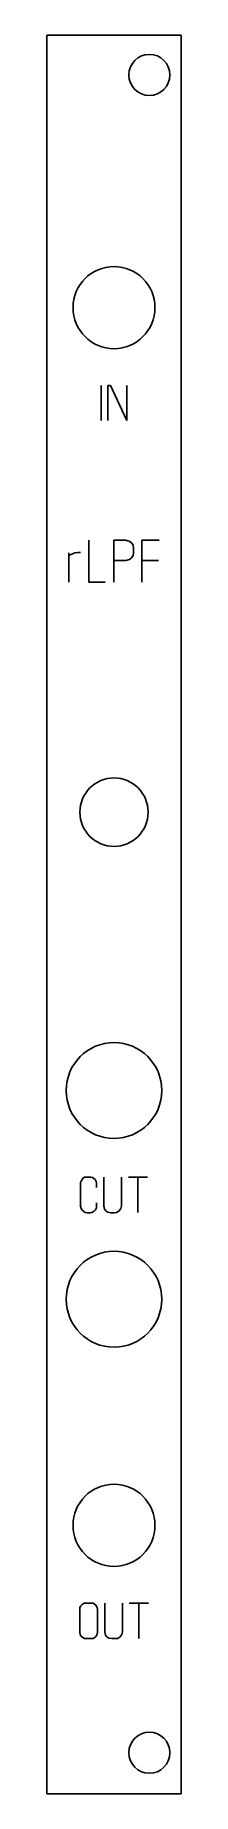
# Model space of a CAD drawing. Header units: millimetres. Extents: x 0 to 10, y 0 to 128.
import ezdxf

# ---------------------------------------------------------------- set-up
doc = ezdxf.new("R2010")
doc.units = ezdxf.units.MM
doc.layers.add('Contour', color=7, linetype='CONTINUOUS')
doc.layers.add('Engraving', color=7, linetype='CONTINUOUS')

msp = doc.modelspace()

# ---------------------------------------------------------------- linework, layer by layer
at = {"layer": 'Contour', "color": 7, "linetype": 'CONTINUOUS'}
for p, q in [((0, 0), (0, 128.4)), ((0, 128.4), (9.82, 128.4)), ((9.82, 128.4), (9.82, 0)), ((9.82, 0), (0, 0))]:
    msp.add_line(p, q, dxfattribs=at)
for centre, radius in [((7.5, 125.5), 1.5), ((4.91, 108.51), 3), ((4.91, 71.67), 2.5), ((4.91, 51.35), 3.5), ((4.91, 36.11), 3.5), ((4.91, 19.6), 3), ((7.5, 3), 1.5)]:
    msp.add_circle(centre, radius, dxfattribs=at)
at = {"layer": 'Engraving', "color": 7, "linetype": 'CONTINUOUS'}
for p, q in [((3.96235, 102.822), (3.96235, 100.259)), ((4.46717, 100.259), (4.46717, 102.822)), ((4.46717, 102.822), (4.6488, 102.822)), ((4.6488, 102.822), (5.85967, 100.259)), ((5.85967, 100.259), (5.85967, 102.822)), ((3.05792, 91.529), (3.05792, 88.472)), ((4.88792, 88.472), (4.88792, 91.529)), ((4.88792, 91.529), (5.75447, 91.529)), ((5.75447, 91.529), (6.01925, 91.45679)), ((6.01925, 91.45679), (6.18775, 91.33643)), ((6.18775, 91.33643), (6.3081, 91.16794)), ((6.3081, 91.16794), (6.33217, 90.9513)), ((8.20961, 91.529), (6.95792, 91.529)), ((6.95792, 91.529), (6.95792, 88.472)), ((1.61292, 88.472), (1.61292, 90.61431)), ((1.61292, 90.61431), (1.61292, 90.42174)), ((1.61292, 90.42174), (1.8777, 90.54209)), ((1.8777, 90.54209), (2.0462, 90.61431)), ((2.0462, 90.61431), (2.26283, 90.63838)), ((2.26283, 90.63838), (2.4554, 90.63838)), ((5.77854, 90.03661), (4.88792, 90.03661)), ((6.04332, 90.10882), (5.77854, 90.03661)), ((6.18775, 90.22917), (6.04332, 90.10882)), ((6.3081, 90.42174), (6.18775, 90.22917)), ((6.33217, 90.61431), (6.3081, 90.42174)), ((6.33217, 90.9513), (6.33217, 90.61431)), ((8.16146, 90.03661), (6.95792, 90.03661)), ((3.05792, 88.472), (4.26146, 88.472)), ((2.75089, 45.012), (2.60962, 44.91109)), ((2.93252, 45.03218), (2.75089, 45.012)), ((3.21506, 45.03218), (2.93252, 45.03218)), ((3.33614, 44.99182), (3.21506, 45.03218)), ((3.43705, 44.93128), (3.33614, 44.99182)), ((4.16435, 45.012), (4.16435, 42.93335)), ((5.45594, 42.93335), (5.45594, 45.012)), ((5.96017, 45.013), (7.35267, 45.013)), ((6.64633, 42.45), (6.64633, 45.013)), ((2.5289, 44.79001), (2.46835, 44.62856)), ((2.46835, 44.62856), (2.46835, 42.91317)), ((2.60962, 44.91109), (2.5289, 44.79001)), ((3.53795, 44.85055), (3.43705, 44.93128)), ((3.5985, 44.70928), (3.53795, 44.85055)), ((3.61868, 44.56802), (3.5985, 44.70928)), ((3.61868, 44.2653), (3.61868, 44.56802)), ((2.46835, 42.91317), (2.50872, 42.73154)), ((2.50872, 42.73154), (2.56926, 42.61045)), ((2.56926, 42.61045), (2.69035, 42.50954)), ((2.69035, 42.50954), (2.79125, 42.449)), ((2.79125, 42.449), (2.9527, 42.42882)), ((2.9527, 42.42882), (3.15451, 42.42882)), ((3.15451, 42.42882), (3.29578, 42.449)), ((3.29578, 42.449), (3.45723, 42.52972)), ((3.45723, 42.52972), (3.55813, 42.63063)), ((3.55813, 42.63063), (3.63886, 42.79208)), ((3.63886, 42.91317), (3.63886, 43.15534)), ((3.63886, 42.79208), (3.63886, 42.91317)), ((4.16435, 42.93335), (4.2249, 42.69117)), ((4.2249, 42.69117), (4.30562, 42.57009)), ((4.30562, 42.57009), (4.46707, 42.46918)), ((4.46707, 42.46918), (4.66888, 42.42882)), ((4.66888, 42.42882), (4.93124, 42.42882)), ((4.93124, 42.42882), (5.09269, 42.449)), ((5.09269, 42.449), (5.27431, 42.54991)), ((5.27431, 42.54991), (5.41558, 42.73154)), ((5.41558, 42.73154), (5.45594, 42.93335)), ((2.41835, 13.60928), (2.39817, 13.44783)), ((2.39817, 13.44783), (2.39817, 12.64059)), ((2.4789, 13.73037), (2.41835, 13.60928)), ((2.5798, 13.83128), (2.4789, 13.73037)), ((2.72107, 13.912), (2.5798, 13.83128)), ((2.88252, 13.93218), (2.72107, 13.912)), ((3.20542, 13.93218), (2.88252, 13.93218)), ((3.38705, 13.912), (3.20542, 13.93218)), ((3.48795, 13.85146), (3.38705, 13.912)), ((3.58886, 13.77073), (3.48795, 13.85146)), ((3.66958, 13.60928), (3.58886, 13.77073)), ((3.70994, 13.44783), (3.66958, 13.60928)), ((3.70994, 11.81317), (3.70994, 13.44783)), ((4.23535, 13.912), (4.23535, 11.83335)), ((5.52694, 11.83335), (5.52694, 13.912)), ((6.03117, 13.913), (7.42367, 13.913)), ((6.71733, 11.35), (6.71733, 13.913)), ((2.39817, 12.64059), (2.39817, 11.81317)), ((2.39817, 11.81317), (2.43854, 11.61135)), ((2.43854, 11.61135), (2.51926, 11.49027)), ((3.52831, 11.42972), (3.6494, 11.59117)), ((3.6494, 11.59117), (3.70994, 11.81317)), ((4.23535, 11.83335), (4.2959, 11.59117)), ((4.2959, 11.59117), (4.37662, 11.47009)), ((5.34531, 11.44991), (5.48658, 11.63154)), ((5.48658, 11.63154), (5.52694, 11.83335)), ((2.51926, 11.49027), (2.62017, 11.40954)), ((2.62017, 11.40954), (2.76143, 11.32882)), ((2.76143, 11.32882), (2.88252, 11.32882)), ((2.88252, 11.32882), (3.20542, 11.32882)), ((3.20542, 11.32882), (3.38705, 11.349)), ((3.38705, 11.349), (3.52831, 11.42972)), ((4.37662, 11.47009), (4.53807, 11.36918)), ((4.53807, 11.36918), (4.73988, 11.32882)), ((4.73988, 11.32882), (5.00224, 11.32882)), ((5.00224, 11.32882), (5.16369, 11.349)), ((5.16369, 11.349), (5.34531, 11.44991))]:
    msp.add_line(p, q, dxfattribs=at)

doc.saveas('drawing.dxf')
